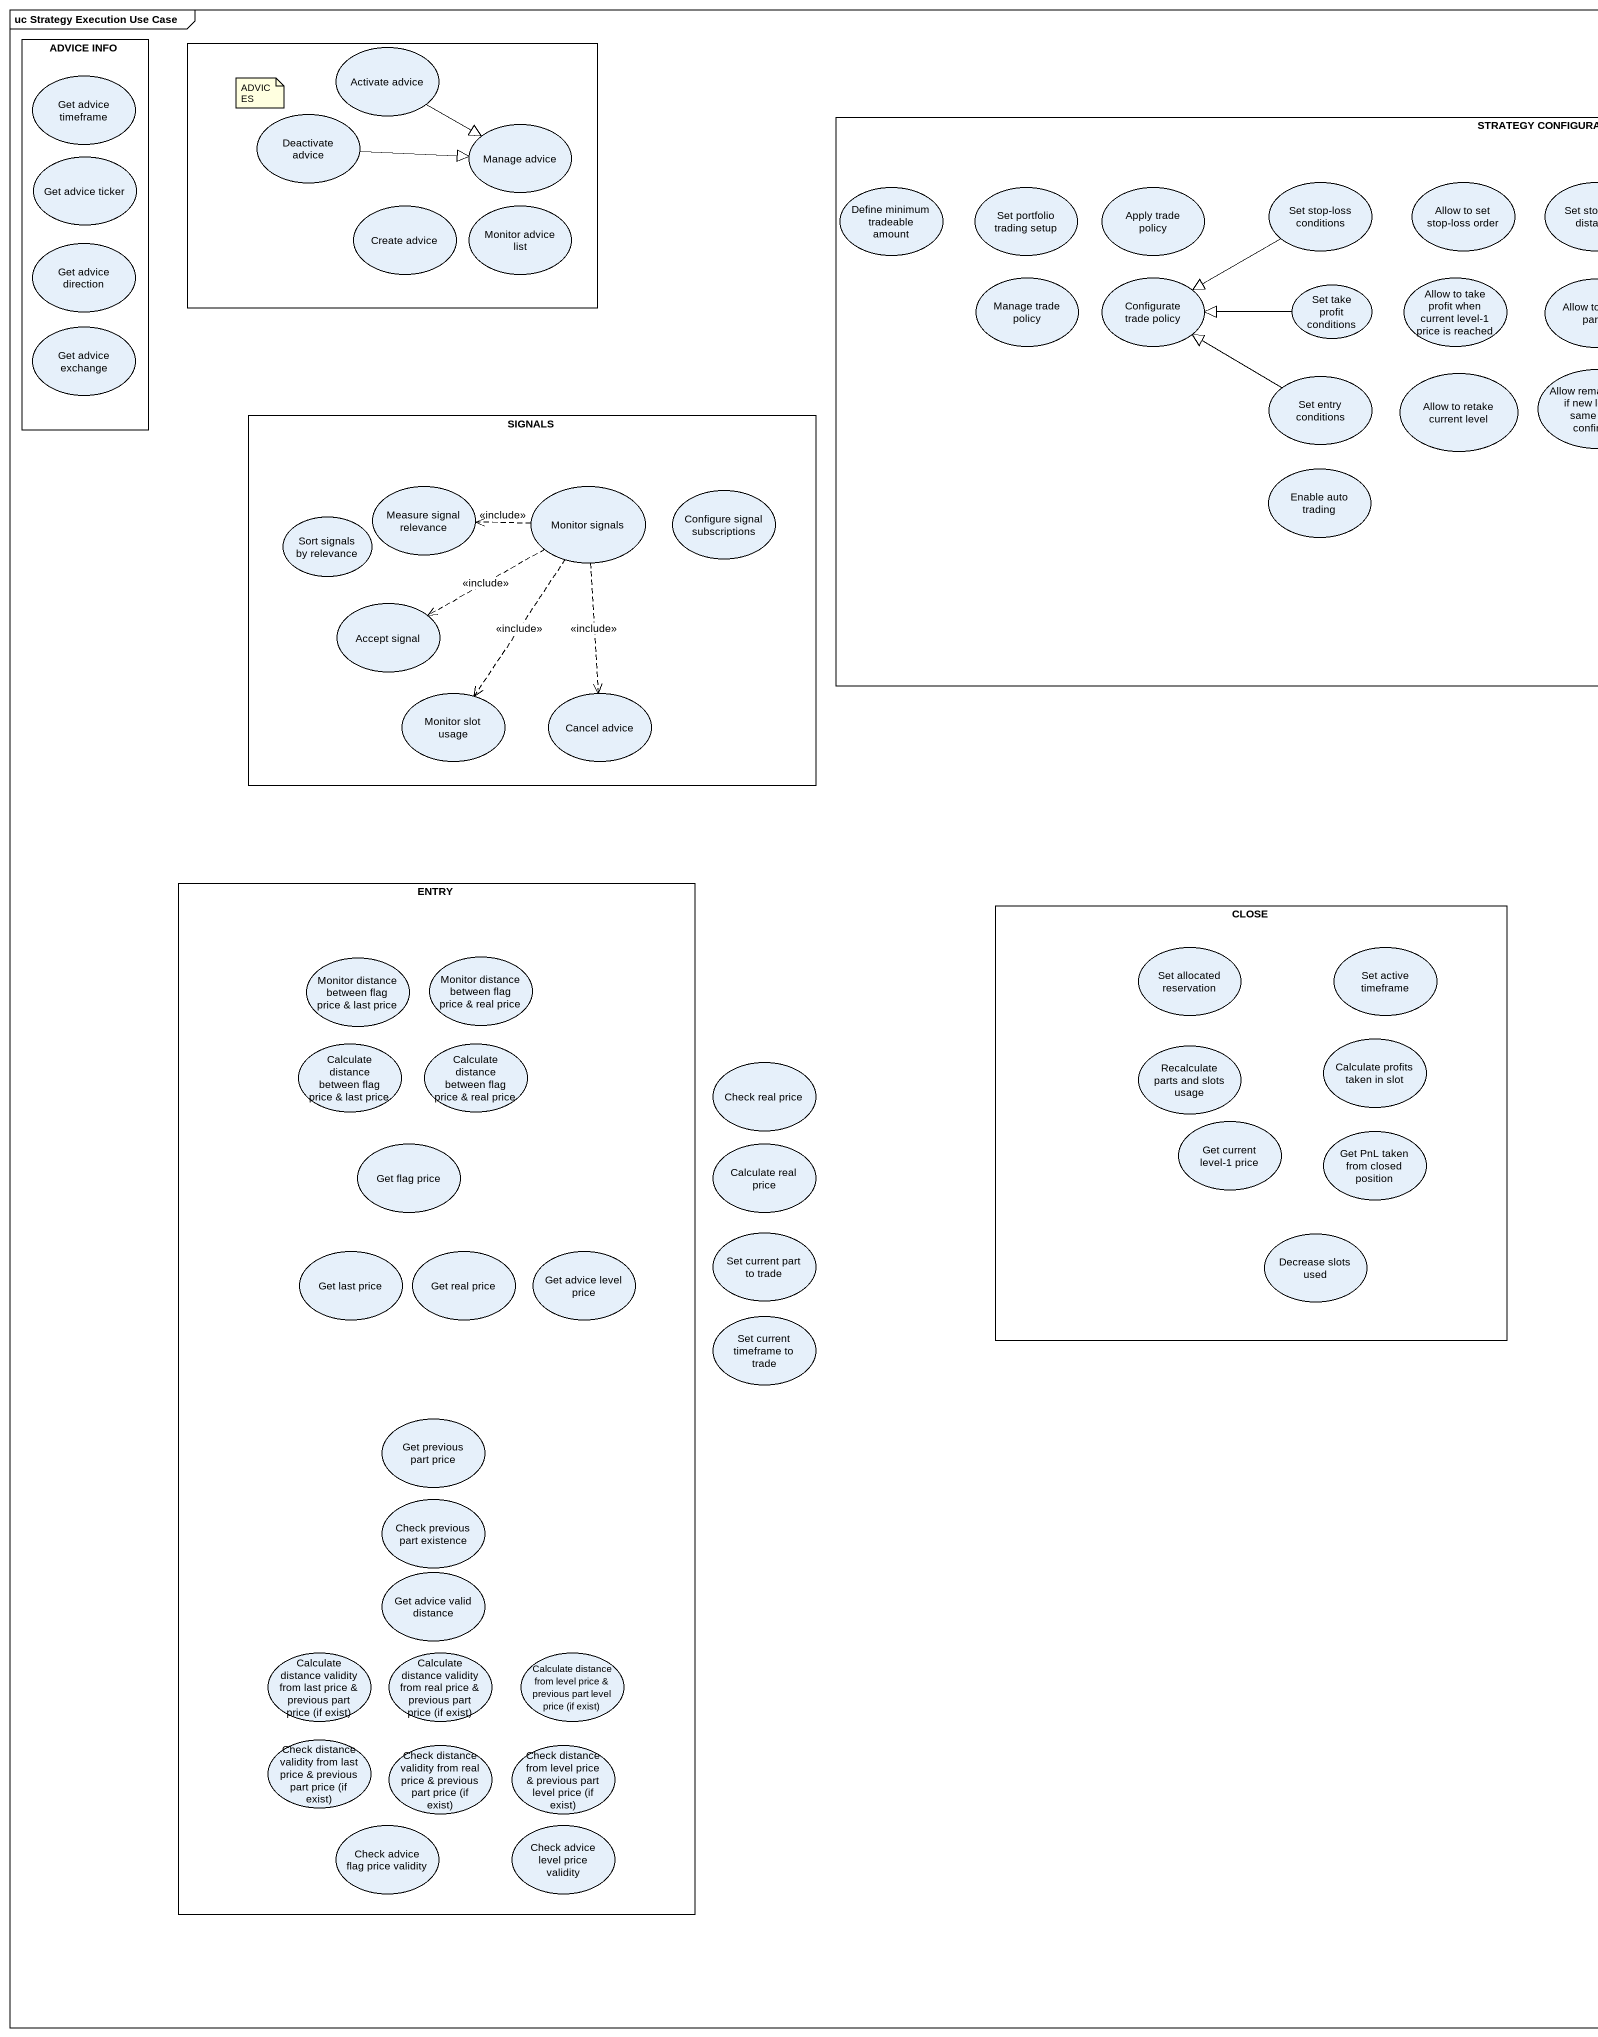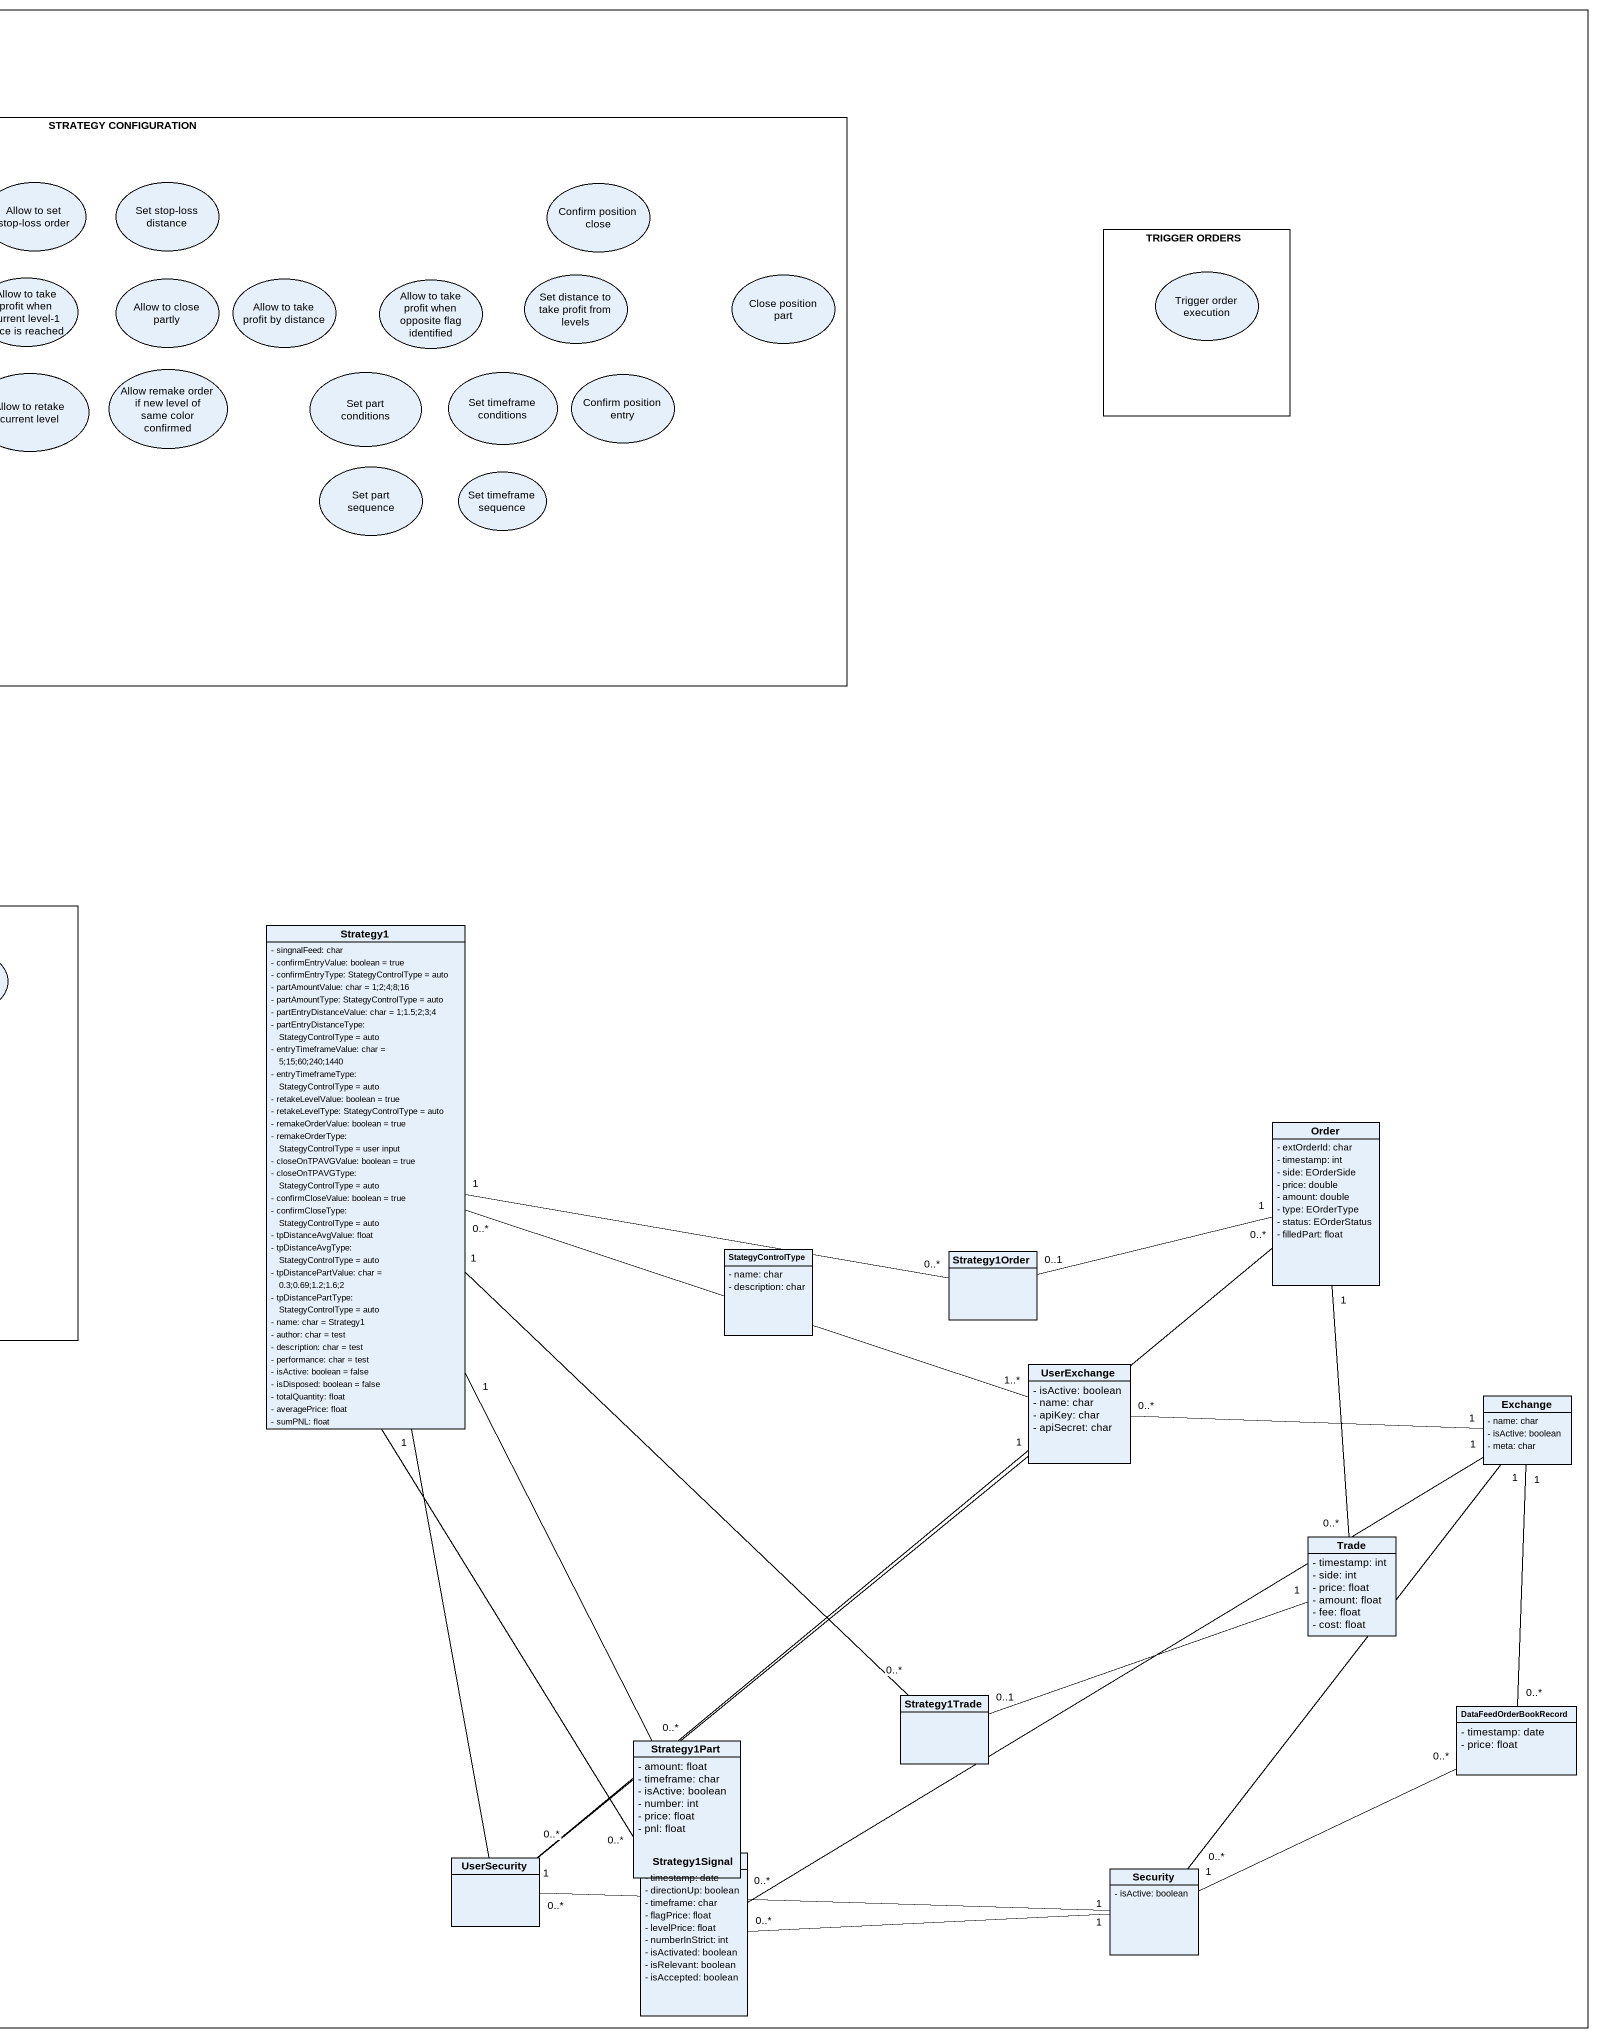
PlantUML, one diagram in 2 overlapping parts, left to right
@startuml
mainframe uc Strategy Execution Use Case
allowmixing
hide circle
hide empty members
skinparam classAttributeIconSize 0
rectangle "ADVICE INFO" as ADVICE_INFO {
  usecase "Get advice timeframe" as Get_advice_timeframe
  usecase "Get advice ticker" as Get_advice_ticker
  usecase "Get advice direction" as Get_advice_direction
  usecase "Get advice exchange" as Get_advice_exchange
}
rectangle " " as rectangle1 {
  usecase "Activate advice" as Activate_advice
  usecase "Deactivate advice" as Deactivate_advice
  usecase "Manage advice" as Manage_advice
  usecase "Create advice" as Create_advice
  usecase "Monitor advice list" as Monitor_advice_list
}
rectangle "STRATEGY CONFIGURATION" as STRATEGY_CONFIGURATION {
  usecase "Define minimum tradeable amount" as Define_minimum_tradeable
  usecase "Set portfolio trading setup" as Set_portfolio_trading_setup
  usecase "Apply trade policy" as Apply_trade_policy
  usecase "Set stop-loss conditions" as Set_stop_loss_conditions
  usecase "Allow to set stop-loss order" as Allow_to_set_stop_loss_order
  usecase "Set stop-loss distance" as Set_stop_loss_distance
  usecase "Confirm position close" as Confirm_position_close
  usecase "Manage trade policy" as Manage_trade_policy
  usecase "Configurate trade policy" as Configurate_trade_policy
  usecase "Set take profit conditions" as Set_take_profit_conditions
  usecase "Allow to take profit when current level-1 price is reached" as Allow_to_take_profit_when
  usecase "Allow to close partly" as Allow_to_close_partly
  usecase "Allow to take profit by distance" as Allow_to_take_profit_by
  usecase "Allow to take profit when opposite flag identified" as Allow_to_take_profit_when_2
  usecase "Set distance to take profit from levels" as Set_distance_to_take_profit
  usecase "Close position part" as Close_position_part
  usecase "Set entry conditions" as Set_entry_conditions
  usecase "Allow to retake current level" as Allow_to_retake_current
  usecase "Allow remake order if new level of same color confirmed" as Allow_remake_order_if_new
  usecase "Set part conditions" as Set_part_conditions
  usecase "Set timeframe conditions" as Set_timeframe_conditions
  usecase "Confirm position entry" as Confirm_position_entry
  usecase "Enable auto trading" as Enable_auto_trading
  usecase "Set part sequence" as Set_part_sequence
  usecase "Set timeframe sequence" as Set_timeframe_sequence
}
rectangle "TRIGGER ORDERS" as TRIGGER_ORDERS {
  usecase "Trigger order execution" as Trigger_order_execution
}
rectangle SIGNALS {
  usecase "Sort signals by relevance" as Sort_signals_by_relevance
  usecase "Measure signal relevance" as Measure_signal_relevance
  usecase "Monitor signals" as Monitor_signals
  usecase "Configure signal subscriptions" as Configure_signal
  usecase "Accept signal" as Accept_signal
  usecase "Monitor slot usage" as Monitor_slot_usage
  usecase "Cancel advice" as Cancel_advice
}
rectangle ENTRY {
  usecase "Monitor distance between flag price & last price" as Monitor_distance_between
  usecase "Monitor distance between flag price & real price" as Monitor_distance_between_2
  usecase "Calculate distance between flag price & last price" as Calculate_distance_between
  usecase "Calculate distance between flag price & real price" as Calculate_distance_between_2
  usecase "Get flag price" as Get_flag_price
  usecase "Get last price" as Get_last_price
  usecase "Get real price" as Get_real_price
  usecase "Get advice level price" as Get_advice_level_price
  usecase "Get previous part price" as Get_previous_part_price
  usecase "Check previous part existence" as Check_previous_part
  usecase "Get advice valid distance" as Get_advice_valid_distance
  usecase "Calculate distance validity from last price & previous part price (if exist)" as Calculate_distance_validity
  usecase "Calculate distance validity from real price & previous part price (if exist)" as Calculate_distance_validity_2
  usecase "Calculate distance from level price & previous part level price (if exist)" as Calculate_distance_from
  usecase "Check distance validity from last price & previous part price (if exist)" as Check_distance_validity
  usecase "Check distance validity from real price & previous part price (if exist)" as Check_distance_validity_2
  usecase "Check distance from level price & previous part level price (if exist)" as Check_distance_from_level
  usecase "Check advice flag price validity" as Check_advice_flag_price
  usecase "Check advice level price validity" as Check_advice_level_price
}
rectangle CLOSE {
  usecase "Set allocated reservation" as Set_allocated_reservation
  usecase "Set active timeframe" as Set_active_timeframe
  usecase "Recalculate parts and slots usage" as Recalculate_parts_and_slots
  usecase "Calculate profits taken in slot" as Calculate_profits_taken_in
  usecase "Get current level-1 price" as Get_current_level_1_price
  usecase "Get PnL taken from closed position" as Get_PnL_taken_from_closed
  usecase "Decrease slots used" as Decrease_slots_used
}
class Strategy1 {
  - singnalFeed: char
  - confirmEntryValue: boolean = true
  - confirmEntryType: StategyControlType = auto
  - partAmountValue: char = 1;2;4;8;16
  - partAmountType: StategyControlType = auto
  - partEntryDistanceValue: char = 1;1.5;2;3;4
  - partEntryDistanceType: StategyControlType = auto
  - entryTimeframeValue: char = 5;15;60;240;1440
  - entryTimeframeType: StategyControlType = auto
  - retakeLevelValue: boolean = true
  - retakeLevelType: StategyControlType = auto
  - remakeOrderValue: boolean = true
  - remakeOrderType: StategyControlType = user input
  - closeOnTPAVGValue: boolean = true
  - closeOnTPAVGType: StategyControlType = auto
  - confirmCloseValue: boolean = true
  - confirmCloseType: StategyControlType = auto
  - tpDistanceAvgValue: float
  - tpDistanceAvgType: StategyControlType = auto
  - tpDistancePartValue: char = 0.3;0.69;1.2;1.6;2
  - tpDistancePartType: StategyControlType = auto
  - name: char = Strategy1
  - author: char = test
  - description: char = test
  - performance: char = test
  - isActive: boolean = false
  - isDisposed: boolean = false
  - totalQuantity: float
  - averagePrice: float
  - sumPNL: float
}
usecase "Check real price" as Check_real_price
usecase "Calculate real price" as Calculate_real_price
class Order {
  - extOrderId: char
  - timestamp: int
  - side: EOrderSide
  - price: double
  - amount: double
  - type: EOrderType
  - status: EOrderStatus
  - filledPart: float
}
usecase "Set current part to trade" as Set_current_part_to_trade
class StategyControlType {
  - name: char
  - description: char
}
class Strategy1Order
usecase "Set current timeframe to trade" as Set_current_timeframe_to
class UserExchange {
  - isActive: boolean
  - name: char
  - apiKey: char
  - apiSecret: char
}
class Exchange {
  - name: char
  - isActive: boolean
  - meta: char
}
class Trade {
  - timestamp: int
  - side: int
  - price: float
  - amount: float
  - fee: float
  - cost: float
}
class Strategy1Trade
class DataFeedOrderBookRecord {
  - timestamp: date
  - price: float
}
class Strategy1Part {
  - amount: float
  - timeframe: char
  - isActive: boolean
  - number: int
  - price: float
  - pnl: float
}
class Strategy1Signal {
  - timestamp: date
  - directionUp: boolean
  - timeframe: char
  - flagPrice: float
  - levelPrice: float
  - numberInStrict: int
  - isActivated: boolean
  - isRelevant: boolean
  - isAccepted: boolean
}
class UserSecurity
class Security {
  - isActive: boolean
}
Activate_advice -right-|> Manage_advice
Deactivate_advice -right-|> Manage_advice
Set_stop_loss_conditions -left-|> Configurate_trade_policy
Set_take_profit_conditions -left-|> Configurate_trade_policy
Set_entry_conditions -left-|> Configurate_trade_policy
Monitor_signals .left.> Measure_signal_relevance : <<include>>
Monitor_signals .left.> Accept_signal : <<include>>
Monitor_signals ..> Monitor_slot_usage : <<include>>
Monitor_signals ..> Cancel_advice : <<include>>
Order "1" -left- "0..1" Strategy1Order
Order "1" -- "0..*" Trade
Order "0..*" -- "1" UserSecurity
Strategy1Order "0..*" -left- "1" Strategy1
UserExchange "1..*" -left- "0..*" Strategy1
Exchange "1" -left- "0..*" UserExchange
Exchange "1" -- "0..*" Security
Trade "1" -left- "0..1" Strategy1Trade
Strategy1Trade "0..*" -up- "1" Strategy1
DataFeedOrderBookRecord "0..*" -up- "1" Exchange
Strategy1Part "0..*" -up- "1" Strategy1
Strategy1Signal "0..*" -up- "1" Strategy1
Strategy1Signal "0..*" -up- "1" Exchange
UserSecurity -up- Strategy1
UserSecurity "0..*" -up- "1" UserExchange
Security "1" -right- "0..*" DataFeedOrderBookRecord
Security "1" -left- "0..*" Strategy1Signal
Security "1" -left- "0..*" UserSecurity
note as N1
  ADVICES
end note
@enduml
